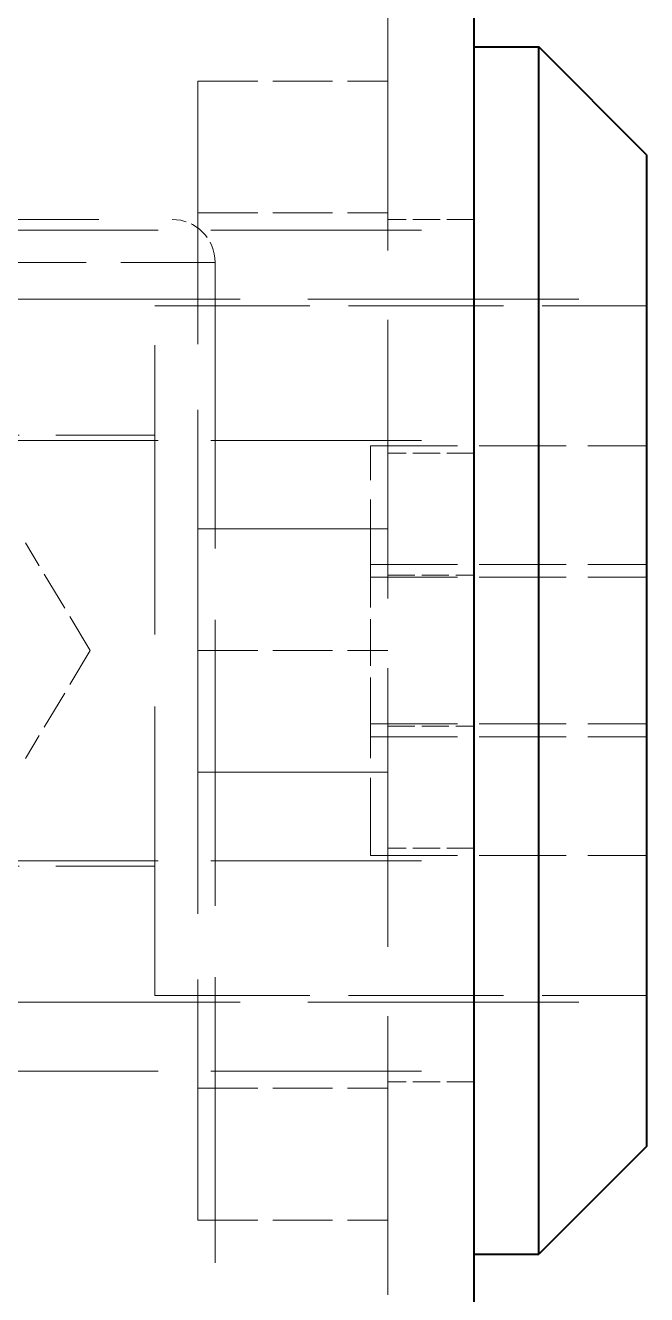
# Model space of a CAD drawing. Header units: millimetres. Extents: x 0 to 2523, y 0 to 1782.
# Drawn here: x 520.31 to 534.71, y 548.3 to 577.73 of the extents above; entities that cross this region are included whole.
import ezdxf

# ---------------------------------------------------------------- set-up
doc = ezdxf.new("R2010")
doc.units = ezdxf.units.MM
doc.header["$LTSCALE"] = 3
doc.linetypes.add('DASHED', pattern=[0.2067, 0.1654, -0.0413])
for name, color, linetype, lineweight in [('가려진 것(ISO)', 2, 'DASHED', 18), ('가려진 좁은 것(ISO)', 2, 'DASHED', 18), ('가시적인 것(ISO)', 3, 'Continuous', 40)]:
    doc.layers.add(name, color=color, linetype=linetype, lineweight=lineweight)

msp = doc.modelspace()

# ---------------------------------------------------------------- linework, layer by layer
at = {"layer": '가려진 것(ISO)', "ltscale": 13.022854}
msp.add_line((528.7116, 435.233), (528.7116, 1291.233), dxfattribs=at)
at = {"layer": '가려진 것(ISO)', "ltscale": 12.296404}
for p, q in [((524.3116, 576.4399), (524.3116, 563.233)), ((524.3116, 563.233), (524.3116, 550.0261))]:
    msp.add_line(p, q, dxfattribs=at)
at = {"layer": '가려진 것(ISO)', "ltscale": 2.793455}
for p, q in [((524.3116, 576.4399), (528.7116, 576.4399)), ((524.3116, 573.383), (528.7116, 573.383)), ((524.3116, 563.233), (528.7116, 563.233)), ((524.3116, 553.083), (528.7116, 553.083)), ((524.3116, 550.0261), (528.7116, 550.0261))]:
    msp.add_line(p, q, dxfattribs=at)
at = {"layer": '가려진 것(ISO)', "ltscale": 13.707466}
msp.add_line((506.7116, 573.233), (523.7116, 573.233), dxfattribs=at)
at = {"layer": '가려진 것(ISO)', "ltscale": 1.269698}
for p, q in [((530.7116, 573.233), (528.7116, 573.233)), ((530.7116, 567.8156), (528.7116, 567.8156)), ((528.7116, 564.983), (530.7116, 564.983)), ((528.7116, 561.483), (530.7116, 561.483)), ((530.7116, 558.6504), (528.7116, 558.6504)), ((530.7116, 553.233), (528.7116, 553.233))]:
    msp.add_line(p, q, dxfattribs=at)
at = {"layer": '가려진 것(ISO)', "ltscale": 9.837123}
for p, q in [((518.5116, 572.983), (530.7116, 572.983)), ((518.5116, 568.1061), (530.7116, 568.1061)), ((518.5116, 558.3598), (530.7116, 558.3598)), ((518.5116, 553.483), (530.7116, 553.483))]:
    msp.add_line(p, q, dxfattribs=at)
at = {"layer": '가려진 것(ISO)', "ltscale": 13.3619}
msp.add_line((524.7116, 572.233), (524.7116, 514.233), dxfattribs=at)
at = {"layer": '가려진 것(ISO)', "ltscale": 12.659248}
for p, q in [((519.0116, 571.383), (534.7116, 571.383)), ((519.0116, 555.083), (534.7116, 555.083))]:
    msp.add_line(p, q, dxfattribs=at)
at = {"layer": '가려진 것(ISO)', "ltscale": 13.510047}
msp.add_line((523.3116, 555.233), (523.3116, 571.233), dxfattribs=at)
at = {"layer": '가려진 것(ISO)', "ltscale": 7.237747}
for p, q in [((523.3116, 571.233), (534.7116, 571.233)), ((523.3116, 555.233), (534.7116, 555.233))]:
    msp.add_line(p, q, dxfattribs=at)
at = {"layer": '가려진 것(ISO)', "ltscale": 6.856808}
for p, q in [((512.5116, 568.233), (523.3116, 568.233)), ((512.5116, 558.233), (523.3116, 558.233))]:
    msp.add_line(p, q, dxfattribs=at)
at = {"layer": '가려진 것(ISO)', "ltscale": 3.633251}
for p, q in [((528.3116, 564.933), (528.3116, 567.983)), ((528.3116, 558.483), (528.3116, 561.533))]:
    msp.add_line(p, q, dxfattribs=at)
at = {"layer": '가려진 것(ISO)', "ltscale": 4.063253}
for p, q in [((528.3116, 567.983), (534.7116, 567.983)), ((528.3116, 565.233), (534.7116, 565.233)), ((528.3116, 564.933), (534.7116, 564.933)), ((528.3116, 561.533), (534.7116, 561.533)), ((528.3116, 561.233), (534.7116, 561.233)), ((528.3116, 558.483), (534.7116, 558.483))]:
    msp.add_line(p, q, dxfattribs=at)
at = {"layer": '가려진 것(ISO)', "ltscale": 1.851636}
for q in [(520.3116, 565.733), (520.3116, 560.733)]:
    msp.add_line((521.8138, 563.233), q, dxfattribs=at)
at = {"layer": '가려진 것(ISO)', "ltscale": 2.175142}
msp.add_line((528.3116, 561.533), (528.3116, 564.933), dxfattribs=at)
at = {"layer": '가려진 것(ISO)', "ltscale": 0.997197}
msp.add_arc((523.7116, 572.233), 1, 0, 90, dxfattribs=at)
at = {"layer": '가려진 좁은 것(ISO)', "ltscale": 6.471946}
msp.add_line((518.5116, 572.233), (524.7116, 572.233), dxfattribs=at)
at = {"layer": '가려진 좁은 것(ISO)', "ltscale": 2.793455}
for p, q in [((524.3116, 566.0543), (528.7116, 566.0543)), ((528.7116, 566.0543), (524.3116, 566.0543)), ((528.7116, 560.4116), (524.3116, 560.4116)), ((524.3116, 560.4116), (528.7116, 560.4116))]:
    msp.add_line(p, q, dxfattribs=at)
at = {"layer": '가시적인 것(ISO)'}
for p, q in [((530.7116, 433.233), (530.7116, 1293.233)), ((530.7116, 577.233), (532.2116, 577.233)), ((532.2116, 549.233), (532.2116, 577.233)), ((534.7116, 574.733), (532.2116, 577.233)), ((534.7116, 574.733), (534.7116, 551.733)), ((534.7116, 551.733), (532.2116, 549.233)), ((530.7116, 549.233), (532.2116, 549.233))]:
    msp.add_line(p, q, dxfattribs=at)

doc.saveas('drawing.dxf')
